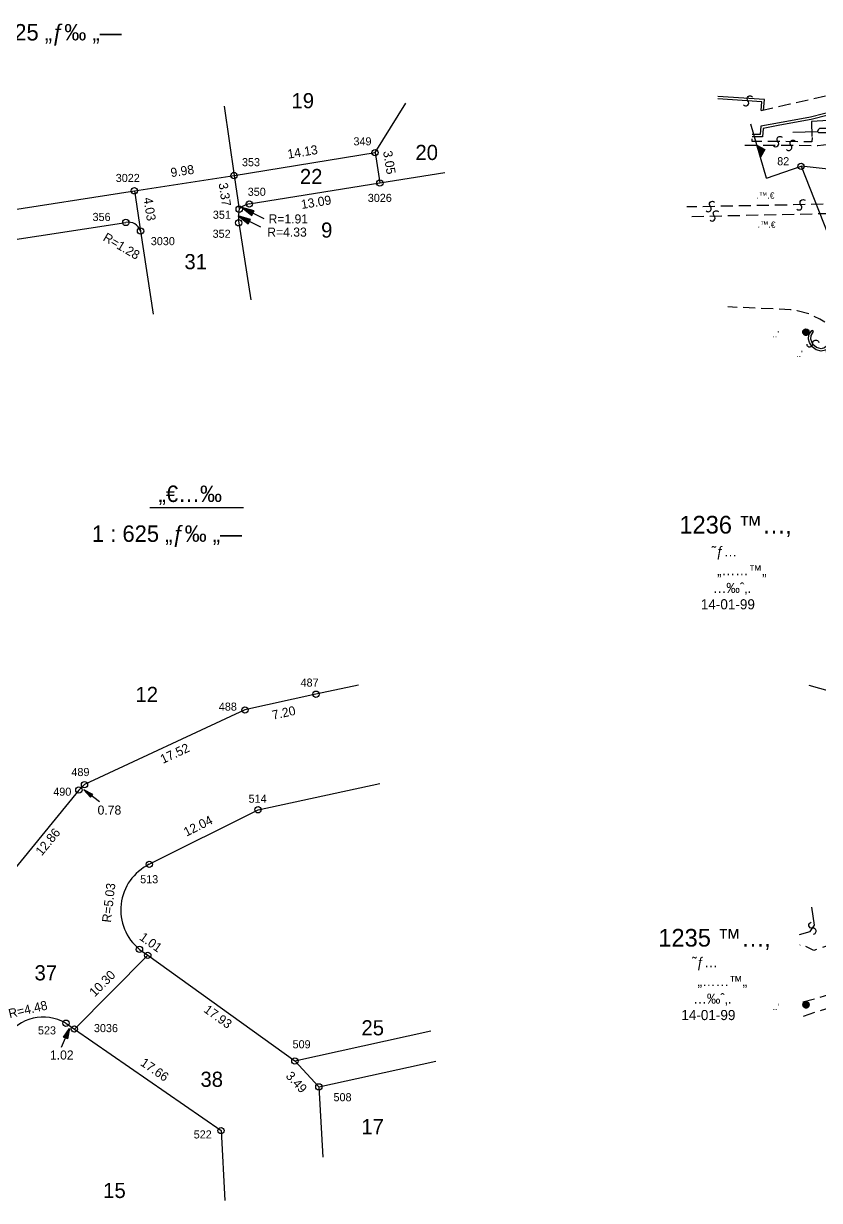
# Model space of a CAD drawing. Extents: x 160399 to 161261, y 619798 to 620526.
# Drawn here: x 160531.5 to 160689.1, y 620091.3 to 620324.3 of the extents above; entities that cross this region are included whole.
import ezdxf
from ezdxf.enums import TextEntityAlignment as Align

# ---------------------------------------------------------------- set-up
doc = ezdxf.new("R2010")
doc.units = 0
doc.header["$LTSCALE"] = 0.375
doc.header["$MEASUREMENT"] = 0
doc.linetypes.add('HIDDEN', pattern=[9.525, 6.35, -3.175])
doc.layers.get('0').update_dxf_attribs({"linetype": 'CONTINUOUS'})
for name, color, linetype in [('DRWT003', 2, 'CONTINUOUS'), ('MGT', 25, 'CONTINUOUS'), ('PCLP001', 7, 'CONTINUOUS'), ('PCLP004', 7, 'CONTINUOUS'), ('PCLP007', 7, 'CONTINUOUS'), ('PCLS001', 2, 'CONTINUOUS'), ('PCLS002', 2, 'CONTINUOUS'), ('PCLS004', 11, 'CONTINUOUS'), ('PCLS007', 4, 'CONTINUOUS'), ('PCLS012', 4, 'CONTINUOUS'), ('PH-FNCP000', 3, 'CONTINUOUS'), ('PH-FNCP007', 3, 'CONTINUOUS'), ('PH-LGTS008', 3, 'CONTINUOUS'), ('PH-OBJP003', 3, 'CONTINUOUS'), ('PH-RODP021', 3, 'HIDDEN'), ('PH-RODP026', 3, 'HIDDEN'), ('PH-RODP028', 3, 'HIDDEN'), ('RODS004', 3, 'CONTINUOUS'), ('SRVS007', 2, 'CONTINUOUS'), ('UD_PCLS008', 11, 'CONTINUOUS')]:
    doc.layers.add(name, color=color, linetype=linetype)
doc.styles.add('HEBTXT', font='hebtxt')
doc.styles.add('MD-2010', font='hebtxt.shx', dxfattribs={"height": 2.5})

# ---------------------------------------------------------------- blocks, each defined once
blk = doc.blocks.new('PCLS004')
blk = doc.blocks.new('*X11')
at = {"color": 0}
for p, q in [((-0.5, 0.06), (0.5, 0.06)), ((-0.5, 0.03), (0.5, 0.03)), ((-0.5, 0), (0.5, 0)), ((-0.49, 0.1), (0.49, 0.1)), ((-0.48, 0.13), (0.48, 0.13)), ((-0.47, 0.16), (0.47, 0.16)), ((-0.46, 0.19), (0.46, 0.19)), ((-0.45, 0.22), (0.45, 0.22)), ((-0.43, 0.25), (0.43, 0.25)), ((-0.41, 0.29), (0.41, 0.29)), ((-0.39, 0.32), (0.39, 0.32)), ((-0.36, 0.35), (0.36, 0.35)), ((-0.32, 0.38), (0.32, 0.38)), ((-0.28, 0.41), (0.28, 0.41)), ((-0.23, 0.44), (0.23, 0.44)), ((-0.15, 0.48), (0.15, 0.48)), ((-0.5, -0.03), (0.5, -0.03)), ((-0.5, -0.06), (0.5, -0.06)), ((-0.49, -0.1), (0.49, -0.1)), ((-0.48, -0.13), (0.48, -0.13)), ((-0.47, -0.16), (0.47, -0.16)), ((-0.46, -0.19), (0.46, -0.19)), ((-0.45, -0.22), (0.45, -0.22)), ((-0.43, -0.25), (0.43, -0.25)), ((-0.41, -0.29), (0.41, -0.29)), ((-0.39, -0.32), (0.39, -0.32)), ((-0.36, -0.35), (0.36, -0.35)), ((-0.32, -0.38), (0.32, -0.38)), ((-0.28, -0.41), (0.28, -0.41)), ((-0.23, -0.44), (0.23, -0.44)), ((-0.15, -0.48), (0.15, -0.48))]:
    blk.add_line(p, q, dxfattribs=at)
blk = doc.blocks.new('LGTS008')
blk.add_circle((0, 0), 0.5)
blk.add_blockref('*X11', (0, 0))
at = {"style": 'HEBTXT', "flags": 8}
blk.add_attdef('DESC', text='', height=1.5, dxfattribs=at).set_placement((-3.82, -0.65), align=Align.CENTER)
at = {"style": 'HEBTXT', "flags": 9}
blk.add_attdef('ID', (0, -2.84), '', height=1.5, dxfattribs=at)
blk = doc.blocks.new('RODS004')
blk.add_circle((0, 0), 0.001)
blk = doc.blocks.new('PCLS002')
blk.add_lwpolyline([(-0.85, -0.85, 1), (0, 0, -1), (0.85, 0.85, -1)], format="xyb")
blk = doc.blocks.new('SRVS007')
blk.add_circle((0, 0), 0.5)
at = {"style": 'HEBTXT'}
blk.add_attdef('NAME', text='', height=1.8, dxfattribs=at).set_placement((-0.01, -3), align=Align.CENTER)
for tag, flags, p in [('KIND', 1, (0, -6.04, 0)), ('HEIGHT', 1, (0, -8, 0)), ('SOURCE-CODE', 9, (0, -9.96, 0)), ('MARK-CODE', 9, (0, -11.92, 0))]:
    blk.add_attdef(tag, text='', height=1.8, dxfattribs=dict(at, flags=flags)).set_placement(p, align=Align.CENTER)
blk = doc.blocks.new('SU93_41L')
for points in [[(-1, 0), (0, 1), (1, 0)], [(-0.76, 0.1), (0, 0.86), (0.76, 0.1)], [(-0.52, 0.2), (0, 0.72), (0.52, 0.2)], [(-0.28, 0.3), (0, 0.58), (0.28, 0.3)], [(-0.03, 0.4), (0, 0.43), (0.03, 0.4)]]:
    blk.add_lwpolyline(points, close=True)
blk = doc.blocks.new('PCLS008')
at = {"style": 'HEBTXT', "flags": 1}
blk.add_attdef('CAPTION', text='', height=1.5, dxfattribs=at).set_placement((-0.17, -14.19), align=Align.CENTER)
blk = doc.blocks.new('PCLS007')
blk.add_circle((0, 0), 0.00313)
blk = doc.blocks.new('PCLS010')
blk.add_lwpolyline([(0.75, 0), (5.75, 0), (3.25, 0.5), (3.25, -0.5), (5.75, 0)])
blk.add_solid([(3.25, -0.5), (3.25, 0.5), (5.75, 0)])

msp = doc.modelspace()

# ---------------------------------------------------------------- linework, layer by layer
at = {"layer": 'DRWT003', "flags": 128}
msp.add_lwpolyline([(160556.54, 620228.49), (160575.05, 620228.49)], dxfattribs=at)
at = {"layer": 'PCLP001', "flags": 128}
msp.add_lwpolyline([(160699.81, 620294.46), (160685.44, 620296.04), (160710.02, 620233.75)], dxfattribs=at)
at = {"layer": 'PCLP004'}
for p, q in [((160571.26, 620307.94), (160573.21, 620294.21)), ((160601.11, 620298.75), (160607.2, 620308.53)), ((160573.21, 620294.21), (160601.11, 620298.75)), ((160601.11, 620298.75), (160602.07, 620292.74)), ((160553.48, 620291.19), (160573.21, 620294.21)), ((160573.21, 620294.21), (160574.23, 620287.55)), ((160602.07, 620292.74), (160614.92, 620294.8)), ((160488.63, 620281.15), (160553.48, 620291.19)), ((160553.48, 620291.19), (160554.7, 620283.23)), ((160576.23, 620288.59), (160602.07, 620292.74)), ((160488.91, 620275.27), (160551.79, 620284.93)), ((160574.13, 620284.85), (160576.54, 620269.59)), ((160554.7, 620283.23), (160557.17, 620266.75)), ((160597.84, 620193.34), (160589.43, 620191.52)), ((160589.43, 620191.52), (160575.37, 620188.4)), ((160575.37, 620188.4), (160543.61, 620173.62)), ((160542.49, 620172.54), (160526.21, 620152.62)), ((160543.61, 620173.62), (160542.49, 620172.54)), ((160577.95, 620168.64), (160602.07, 620173.84)), ((160556.43, 620157.84), (160577.95, 620168.64)), ((160541.6, 620125.22), (160556.13, 620139.82)), ((160554.49, 620141), (160556.13, 620139.82)), ((160556.13, 620139.82), (160585.25, 620118.9)), ((160539.93, 620126.38), (160541.6, 620125.22)), ((160541.6, 620125.22), (160570.63, 620105.12)), ((160585.25, 620118.9), (160612.13, 620124.85)), ((160585.25, 620118.9), (160589.99, 620113.78)), ((160589.99, 620113.78), (160613.14, 620118.85)), ((160589.99, 620113.78), (160590.79, 620099.86)), ((160570.63, 620105.12), (160571.4, 620091.28))]:
    msp.add_line(p, q, dxfattribs=at)
for centre, radius, start, end in [((160576.91, 620284.84), 3.81, 100.2713, 134.6776), ((160582.73, 620285.89), 8.66, 168.9045, 186.8533), ((160552.27, 620282.42), 2.56, 18.4136, 100.7638), ((160560.84, 620148.8), 10.06, 116.0425, 230.8143), ((160535.45, 620118.62), 8.96, 60.0458, 146.2101)]:
    msp.add_arc(centre, radius, start, end, dxfattribs=at)
at = {"layer": 'PCLP007', "flags": 128}
for points in [[(160678.61, 620293.69), (160675.51, 620304.36)], [(160678.61, 620293.69), (160685.44, 620296.04)]]:
    msp.add_lwpolyline(points, dxfattribs=at)
at = {"layer": 'PCLP007'}
msp.add_lwpolyline([(160686.97, 620193.31), (160710.23, 620186.79), (160718.16, 620186.95)], dxfattribs=at)
at = {"layer": 'PH-FNCP000'}
for points in [[(160677.52, 620307.12, 33.28), (160677.69, 620308.83, 33.28), (160668.96, 620309.39, 33.28)], [(160677.99, 620307.08, 33.28), (160678.2, 620309.27, 33.28), (160668.99, 620309.86, 33.28)], [(160701.42, 620306.85, 33.41), (160699.79, 620306.92, 33.41), (160698.35, 620307.46, 33.41), (160697.52, 620307.88, 33.1), (160687.43, 620305.34, 33.08), (160681.27, 620304.16, 33.17), (160677.95, 620303.56, 33.22), (160677.8, 620301.87, 33.25), (160675.75, 620301.89, 33.2)], [(160701.44, 620307.32, 33.41), (160699.89, 620307.39, 33.41), (160698.54, 620307.89, 33.41), (160697.58, 620308.38, 33.1), (160687.33, 620305.8, 33.08), (160681.19, 620304.62, 33.17), (160677.51, 620303.97, 33.22), (160677.37, 620302.35, 33.25), (160675.76, 620302.36, 33.2)], [(160691.09, 620260.34, 33.19), (160690.27, 620259.66, 33.19), (160689.43, 620259.45, 33.19), (160688.44, 620259.68, 33.19), (160687.62, 620260.27, 33.19), (160687.08, 620261.13, 33.19), (160686.91, 620261.83, 33.19), (160687.01, 620262.68, 33.19), (160687.54, 620263.55, 33.01)], [(160690.8, 620260.69, 33.19), (160690.06, 620260.08, 33.19), (160689.39, 620259.91, 33.19), (160688.5, 620260.16, 33.19), (160687.8, 620260.76, 33.19), (160687.37, 620261.83, 33.19), (160687.45, 620262.53, 33.19), (160687.93, 620263.31, 33.01)], [(160687.93, 620263.31, 33.01), (160687.54, 620263.55, 33.01)], [(160685.13, 620143.92, 33.25), (160687.27, 620144.56, 33.29), (160688.11, 620145.81, 33.35), (160687.54, 620149.36, 33.45)]]:
    msp.add_polyline3d(points, dxfattribs=at)
at = {"layer": 'PH-FNCP007'}
msp.add_polyline3d([(160696.74, 620302.8, 33.79), (160696.42, 620305.47, 33.65), (160687.48, 620304.93, 33.35), (160687.54, 620301.93, 33.4)], dxfattribs=at)
at = {"layer": 'PH-OBJP003'}
msp.add_polyline3d([(160683.84, 620302.81, 33.1), (160688.68, 620302.95, 33.45), (160688.9, 620302.76, 33.45), (160689.71, 620302.74, 33.45), (160691.15, 620302.74, 33.45), (160691.7, 620302.75, 33.73), (160691.75, 620302.95, 33.68), (160691.76, 620303.21, 33.65), (160691.53, 620303.51, 33.6), (160689.67, 620303.51, 33.5), (160689.06, 620303.5, 33.51), (160688.8, 620303.28, 33.52), (160688.68, 620302.95, 33.53)], dxfattribs=at)
at = {"layer": 'PH-RODP021', "flags": 128}
for points in [[(160674.34, 620300.25), (160688.76, 620300.18), (160692.08, 620300.56), (160695.34, 620301.33), (160698.48, 620302.48), (160701.47, 620303.99), (160704.43, 620305.96), (160706.1, 620307.35), (160709.62, 620310.74), (160713.19, 620315.25), (160719.13, 620323.01)], [(160691.91, 620142.12), (160705.67, 620146.97), (160707.53, 620147.87), (160709.17, 620149.11), (160710.56, 620150.64), (160711.62, 620152.4), (160712.34, 620154.33), (160712.67, 620156.37), (160712.46, 620159.31), (160708.27, 620185.35), (160701.36, 620226.91), (160697.1, 620252.11), (160696.37, 620256.09), (160695.45, 620258.76), (160694.34, 620260.89), (160692.89, 620262.81), (160691.16, 620264.46), (160689.17, 620265.81), (160686.99, 620266.82), (160684.68, 620267.46), (160683.34, 620267.65), (160670.93, 620268.2)], [(160691.91, 620142.12), (160687.98, 620140.78), (160685.59, 620141.98), (160685.23, 620141.86)], [(160685.78, 620130.59), (160690.92, 620132.04), (160692.27, 620134.65)]]:
    msp.add_lwpolyline(points, dxfattribs=at)
at = {"layer": 'PH-RODP026', "flags": 128}
for points in [[(160677.52, 620307.12), (160683.22, 620308.38), (160694.07, 620310.84), (160695.84, 620311.12)], [(160687.66, 620301.73), (160687.54, 620300.91), (160675.87, 620300.96), (160675.76, 620300.97), (160675.81, 620302.36)], [(160685.92, 620127.8), (160693.46, 620130.26), (160697.15, 620131.43)]]:
    msp.add_lwpolyline(points, dxfattribs=at)
at = {"layer": 'PH-RODP028', "flags": 128}
msp.add_lwpolyline([(160663.83, 620286.12), (160690.6, 620286.71), (160691.69, 620286.75), (160692.19, 620287.11), (160692.37, 620287.69), (160692.15, 620288.27), (160691.73, 620288.56), (160662.85, 620287.99)], dxfattribs=at)

# ---------------------------------------------------------------- block references
at = {"layer": 'PCLS001', "xscale": 1.25, "yscale": 1.25, "zscale": 1.25, "rotation": 286.2031766308463}
msp.add_blockref('SU93_41L', (160677.06, 620299.03), dxfattribs=at)
at = {"layer": 'PCLS002'}
for p, rotation in [((160674.93, 620309.01, 33.28), 356.3685020379584), ((160680.86, 620300.94, 33.17), 359.7544551778523), ((160683.43, 620300.2, 32.61), 359.7337871290738), ((160667.49, 620288.08, 32.88), 1.126802652352789), ((160685.42, 620288.44, 32.88), 1.126802652352789), ((160668.25, 620286.22, 32.88), 1.271175939863528), ((160687.75, 620260.97, 32.76), 322.9728053019701), ((160687.7, 620145.19, 33.32), 55.8794610121302)]:
    msp.add_blockref('PCLS002', p, dxfattribs=dict(at, rotation=rotation))
at = {"layer": 'PCLS004'}
ref = msp.add_blockref('PCLS004', (160672.41, 620222.98), dxfattribs=dict(at, xscale=1.25, yscale=1.25, zscale=1.25, rotation=359.9783268330431))
ref.add_attrib('BLOCK', '1236 ™…‚', dxfattribs={"layer": '0', "height": 3.5, "rotation": 359.9783, "style": 'HEBTXT'}).set_placement((160672.41, 620223.33), align=Align.CENTER)
ref = msp.add_blockref('PCLS004', (160668.24, 620141.2), dxfattribs=dict(at, xscale=1.25, yscale=1.25, zscale=1.25, rotation=359.9783268330431))
ref.add_attrib('BLOCK', '1235 ™…‚', dxfattribs={"layer": '0', "height": 3.5, "rotation": 359.9783, "style": 'HEBTXT'}).set_placement((160668.24, 620141.55), align=Align.CENTER)
at = {"layer": 'PCLS007'}
ref = msp.add_blockref('PCLS007', (160587.16, 620296.48), dxfattribs=dict(at, xscale=1.25, yscale=1.25, zscale=1.25, rotation=9.242455775118781))
ref.add_attrib('FRONT-LEN', '14.13', dxfattribs={"layer": '0', "height": 1.8, "rotation": 9.2425, "style": 'HEBTXT'}).set_placement((160586.91, 620298.03), align=Align.CENTER)
ref = msp.add_blockref('PCLS007', (160601.59, 620295.74, 1000), dxfattribs=dict(at, xscale=1.25, yscale=1.25, zscale=1.25, rotation=279.1110767346664))
ref.add_attrib('FRONT-LEN', '3.05', dxfattribs={"layer": '0', "height": 1.8, "rotation": 279.1111, "style": 'HEBTXT'}).set_placement((160603.08, 620296.66), align=Align.CENTER)
ref = msp.add_blockref('PCLS007', (160563.34, 620292.7, 1000), dxfattribs=dict(at, xscale=1.25, yscale=1.25, zscale=1.25, rotation=8.723599784567906))
ref.add_attrib('FRONT-LEN', '9.98', dxfattribs={"layer": '0', "height": 1.8, "rotation": 8.7236, "style": 'HEBTXT'}).set_placement((160563.1, 620294.24), align=Align.CENTER)
ref = msp.add_blockref('PCLS007', (160573.72, 620290.88), dxfattribs=dict(at, xscale=1.25, yscale=1.25, zscale=1.25, rotation=278.7059465324784))
ref.add_attrib('FRONT-LEN', '3.37', dxfattribs={"layer": '0', "height": 1.8, "rotation": 278.7059, "style": 'HEBTXT'}).set_placement((160570.5, 620290.33), align=Align.CENTER)
ref = msp.add_blockref('PCLS007', (160589.15, 620290.67, 1000), dxfattribs=dict(at, xscale=1.25, yscale=1.25, zscale=1.25, rotation=9.108934706975122))
ref.add_attrib('FRONT-LEN', '13.09', dxfattribs={"layer": '0', "height": 1.8, "rotation": 9.1089, "style": 'HEBTXT'}).set_placement((160589.59, 620288.06), align=Align.CENTER)
ref = msp.add_blockref('PCLS007', (160554.09, 620287.21, 2000), dxfattribs=dict(at, xscale=1.25, yscale=1.25, zscale=1.25, rotation=278.7239834480092))
ref.add_attrib('FRONT-LEN', '4.03', dxfattribs={"layer": '0', "height": 1.8, "rotation": 278.724, "style": 'HEBTXT'}).set_placement((160555.63, 620287.44), align=Align.CENTER)
at = {"layer": 'PCLS007', "rotation": 153.1794685293688}
for p in [(160579.87, 620285.29), (160579.16, 620283.63)]:
    msp.add_blockref('PCLS010', p, dxfattribs=at)
at = {"layer": 'PCLS007'}
ref = msp.add_blockref('PCLS007', (160582.4, 620189.96), dxfattribs=dict(at, xscale=1.25, yscale=1.25, zscale=1.25, rotation=12.51232411131439))
ref.add_attrib('FRONT-LEN', '7.20', dxfattribs={"layer": '0', "height": 1.8, "rotation": 12.5123, "style": 'HEBTXT'}).set_placement((160583.24, 620186.97), align=Align.CENTER)
ref = msp.add_blockref('PCLS007', (160559.49, 620181.01), dxfattribs=dict(at, xscale=1.25, yscale=1.25, zscale=1.25, rotation=24.95563150151846))
ref.add_attrib('FRONT-LEN', '17.52', dxfattribs={"layer": '0', "height": 1.8, "rotation": 24.9556, "style": 'HEBTXT'}).set_placement((160561.86, 620178.99), align=Align.CENTER)
ref = msp.add_blockref('PCLS007', (160543.05, 620173.08), dxfattribs=dict(at, xscale=1.25, yscale=1.25, zscale=1.25, rotation=43.95307119128756))
ref.add_attrib('FRONT-LEN', '0.78', dxfattribs={"layer": '0', "height": 1.8, "style": 'HEBTXT'}).set_placement((160548.54, 620167.68), align=Align.CENTER)
for p, xscale, yscale, zscale, rotation in [((160547.01, 620169.83), -0.7796012789476663, -0.6919738983269781, 0.7796012789476663, 321.8831823588082), ((160538.84, 620121.05), 0.8010592077625915, -0.7998969774926081, 0.8010592077625915, 67.35056767648781)]:
    msp.add_blockref('PCLS010', p, dxfattribs=dict(at, xscale=xscale, yscale=yscale, zscale=zscale, rotation=rotation))
ref = msp.add_blockref('PCLS007', (160567.19, 620163.24), dxfattribs=dict(at, xscale=1.25, yscale=1.25, zscale=1.25, rotation=26.64997410657501))
ref.add_attrib('FRONT-LEN', '12.04', dxfattribs={"layer": '0', "height": 1.8, "rotation": 26.65, "style": 'HEBTXT'}).set_placement((160566.48, 620164.64), align=Align.CENTER)
ref = msp.add_blockref('PCLS007', (160534.35, 620162.58), dxfattribs=dict(at, xscale=1.25, yscale=1.25, zscale=1.25, rotation=50.74187010760643))
ref.add_attrib('FRONT-LEN', '12.86', dxfattribs={"layer": '0', "height": 1.8, "rotation": 50.7419, "style": 'HEBTXT'}).set_placement((160537.05, 620161.73), align=Align.CENTER)
ref = msp.add_blockref('PCLS007', (160555.31, 620140.41, 1000), dxfattribs=dict(at, xscale=1.25, yscale=1.25, zscale=1.25, rotation=324.2999110678134))
ref.add_attrib('FRONT-LEN', '1.01', dxfattribs={"layer": '0', "height": 1.8, "rotation": 324.2999, "style": 'HEBTXT'}).set_placement((160556.22, 620141.68), align=Align.CENTER)
ref = msp.add_blockref('PCLS007', (160548.86, 620132.52, 2000), dxfattribs=dict(at, xscale=1.25, yscale=1.25, zscale=1.25, rotation=45.1180154178448))
ref.add_attrib('FRONT-LEN', '10.30', dxfattribs={"layer": '0', "height": 1.8, "rotation": 45.118, "style": 'HEBTXT'}).set_placement((160547.76, 620133.62), align=Align.CENTER)
ref = msp.add_blockref('PCLS007', (160570.69, 620129.36, 1000), dxfattribs=dict(at, xscale=1.25, yscale=1.25, zscale=1.25, rotation=324.3040313746127))
ref.add_attrib('FRONT-LEN', '17.93', dxfattribs={"layer": '0', "height": 1.8, "rotation": 324.304, "style": 'HEBTXT'}).set_placement((160569.51, 620126.96), align=Align.CENTER)
ref = msp.add_blockref('PCLS007', (160540.76, 620125.8, 1000), dxfattribs=dict(at, xscale=1.25, yscale=1.25, zscale=1.25, rotation=325.2962859161985))
ref.add_attrib('FRONT-LEN', '1.02', dxfattribs={"layer": '0', "height": 1.8, "style": 'HEBTXT'}).set_placement((160539.11, 620119.18), align=Align.CENTER)
ref = msp.add_blockref('PCLS007', (160556.11, 620115.17, 1000), dxfattribs=dict(at, xscale=1.25, yscale=1.25, zscale=1.25, rotation=325.2971292241962))
ref.add_attrib('FRONT-LEN', '17.66', dxfattribs={"layer": '0', "height": 1.8, "rotation": 325.2971, "style": 'HEBTXT'}).set_placement((160557, 620116.45), align=Align.CENTER)
ref = msp.add_blockref('PCLS007', (160587.62, 620116.34), dxfattribs=dict(at, xscale=1.25, yscale=1.25, zscale=1.25, rotation=312.7940542644881))
ref.add_attrib('FRONT-LEN', '3.49', dxfattribs={"layer": '0', "height": 1.8, "rotation": 312.7941, "style": 'HEBTXT'}).set_placement((160584.91, 620114.1), align=Align.CENTER)
at = {"layer": 'PCLS012'}
ref = msp.add_blockref('PCLS007', (160575.15, 620288.22), dxfattribs=dict(at, xscale=1.25, yscale=1.25, zscale=1.25))
ref.add_attrib('FRONT-LEN', 'R=1.91', dxfattribs={"layer": '0', "height": 1.8, "rotation": 0, "style": 'HEBTXT'}).set_placement((160583.95, 620284.73), align=Align.CENTER)
ref = msp.add_blockref('PCLS007', (160574.07, 620286.21), dxfattribs=dict(at, xscale=1.25, yscale=1.25, zscale=1.25))
ref.add_attrib('FRONT-LEN', 'R=4.33', dxfattribs={"layer": '0', "height": 1.8, "rotation": 360, "style": 'HEBTXT'}).set_placement((160583.69, 620282.11), align=Align.CENTER)
ref = msp.add_blockref('PCLS007', (160553.56, 620284.63, 2000), dxfattribs=dict(at, xscale=1.25, yscale=1.25, zscale=1.25, rotation=329.591466297214))
ref.add_attrib('FRONT-LEN', 'R=1.28', dxfattribs={"layer": '0', "height": 1.8, "rotation": 329.5915, "style": 'HEBTXT'}).set_placement((160550.49, 620279.47), align=Align.CENTER)
ref = msp.add_blockref('PCLS007', (160550.85, 620149.95), dxfattribs=dict(at, xscale=1.25, yscale=1.25, zscale=1.25, rotation=83.42838681495626))
ref.add_attrib('FRONT-LEN', 'R=5.03', dxfattribs={"layer": '0', "height": 1.8, "rotation": 83.4284, "style": 'HEBTXT'}).set_placement((160549.29, 620150.13), align=Align.CENTER)
ref = msp.add_blockref('PCLS007', (160533.42, 620127.34), dxfattribs=dict(at, xscale=1.25, yscale=1.25, zscale=1.25, rotation=13.12681977372606))
ref.add_attrib('FRONT-LEN', 'R=4.48', dxfattribs={"layer": '0', "height": 1.8, "rotation": 13.1268, "style": 'HEBTXT'}).set_placement((160532.61, 620128.25), align=Align.CENTER)
at = {"layer": 'PH-LGTS008'}
ref = msp.add_blockref('LGTS008', (160686.4, 620263.23, 32.8), dxfattribs=dict(at, xscale=1.25, yscale=1.25, zscale=1.25))
ref.add_attrib('DESC', '..’', dxfattribs={"layer": '0', "height": 1.25, "style": 'HEBTXT', "flags": 8}).set_placement((160680.44, 620262.21), align=Align.CENTER)
ref = msp.add_blockref('LGTS008', (160691.1, 620259.32, 32.64), dxfattribs=dict(at, xscale=1.25, yscale=1.25, zscale=1.25))
ref.add_attrib('DESC', '..’', dxfattribs={"layer": '0', "height": 1.25, "style": 'HEBTXT', "flags": 8}).set_placement((160685.14, 620258.3), align=Align.CENTER)
ref = msp.add_blockref('LGTS008', (160686.43, 620130.04, 31.83), dxfattribs=dict(at, xscale=1.25, yscale=1.25, zscale=1.25))
ref.add_attrib('DESC', '..’', dxfattribs={"layer": '0', "height": 1.25, "style": 'HEBTXT', "flags": 8}).set_placement((160680.47, 620129.02), align=Align.CENTER)
at = {"layer": 'RODS004'}
ref = msp.add_blockref('RODS004', (160678.39, 620288.39), dxfattribs=dict(at, xscale=1.25, yscale=1.25, zscale=1.25, rotation=359.28980196984))
ref.add_attrib('COVER_TYPE', '.™.€', dxfattribs={"layer": '0', "height": 1.25, "rotation": 359.2898, "style": 'HEBTXT', "flags": 8}).set_placement((160678.4, 620289.64), align=Align.CENTER)
ref = msp.add_blockref('RODS004', (160679.45, 620286.49), dxfattribs=dict(at, xscale=1.25, yscale=1.25, zscale=1.25, rotation=358.7070721713454))
ref.add_attrib('COVER_TYPE', '.™.€', dxfattribs={"layer": '0', "height": 1.25, "rotation": 358.7071, "style": 'HEBTXT', "flags": 8}).set_placement((160678.6, 620283.89), align=Align.CENTER)
at = {"layer": 'SRVS007'}
ref = msp.add_blockref('SRVS007', (160601.11, 620298.75, 1000), dxfattribs=dict(at, xscale=1.25, yscale=1.25, zscale=1.25))
ref.add_attrib('NAME', '349', dxfattribs={"layer": '0', "height": 1.6, "style": 'HEBTXT'}).set_placement((160598.63, 620300.19), align=Align.CENTER)
ref = msp.add_blockref('SRVS007', (160573.21, 620294.21, 1000), dxfattribs=dict(at, xscale=1.25, yscale=1.25, zscale=1.25))
ref.add_attrib('NAME', '353', dxfattribs={"layer": '0', "height": 1.6, "style": 'HEBTXT'}).set_placement((160576.56, 620296.06), align=Align.CENTER)
ref = msp.add_blockref('SRVS007', (160685.44, 620296.04, 1000), dxfattribs=dict(at, xscale=1.25, yscale=1.25, zscale=1.25))
ref.add_attrib('NAME', '82', dxfattribs={"layer": '0', "height": 1.6, "style": 'HEBTXT'}).set_placement((160681.91, 620296.25), align=Align.CENTER)
ref = msp.add_blockref('SRVS007', (160553.48, 620291.19, 1000), dxfattribs=dict(at, xscale=1.25, yscale=1.25, zscale=1.25))
ref.add_attrib('NAME', '3022', dxfattribs={"layer": '0', "height": 1.6, "style": 'HEBTXT'}).set_placement((160552.17, 620292.94), align=Align.CENTER)
ref = msp.add_blockref('SRVS007', (160602.07, 620292.74, 1000), dxfattribs=dict(at, xscale=1.25, yscale=1.25, zscale=1.25))
ref.add_attrib('NAME', '3026', dxfattribs={"layer": '0', "height": 1.6, "style": 'HEBTXT'}).set_placement((160602.06, 620288.99), align=Align.CENTER)
ref = msp.add_blockref('SRVS007', (160576.23, 620288.59, 1000), dxfattribs=dict(at, xscale=1.25, yscale=1.25, zscale=1.25))
ref.add_attrib('NAME', '350', dxfattribs={"layer": '0', "height": 1.6, "style": 'HEBTXT'}).set_placement((160577.7, 620290.2), align=Align.CENTER)
ref = msp.add_blockref('SRVS007', (160574.23, 620287.55, 1000), dxfattribs=dict(at, xscale=1.25, yscale=1.25, zscale=1.25))
ref.add_attrib('NAME', '351', dxfattribs={"layer": '0', "height": 1.6, "style": 'HEBTXT'}).set_placement((160570.8, 620285.65), align=Align.CENTER)
ref = msp.add_blockref('SRVS007', (160551.79, 620284.93, 1000), dxfattribs=dict(at, xscale=1.25, yscale=1.25, zscale=1.25))
ref.add_attrib('NAME', '356', dxfattribs={"layer": '0', "height": 1.6, "style": 'HEBTXT'}).set_placement((160546.99, 620285.22), align=Align.CENTER)
ref = msp.add_blockref('SRVS007', (160554.7, 620283.23, 1000), dxfattribs=dict(at, xscale=1.25, yscale=1.25, zscale=1.25))
ref.add_attrib('NAME', '3030', dxfattribs={"layer": '0', "height": 1.6, "style": 'HEBTXT'}).set_placement((160559.11, 620280.43), align=Align.CENTER)
ref = msp.add_blockref('SRVS007', (160574.13, 620284.85, 1000), dxfattribs=dict(at, xscale=1.25, yscale=1.25, zscale=1.25))
ref.add_attrib('NAME', '352', dxfattribs={"layer": '0', "height": 1.6, "style": 'HEBTXT'}).set_placement((160570.75, 620281.89), align=Align.CENTER)
ref = msp.add_blockref('SRVS007', (160589.43, 620191.52, 2000), dxfattribs=dict(at, xscale=1.25, yscale=1.25, zscale=1.25))
ref.add_attrib('NAME', '487', dxfattribs={"layer": '0', "height": 1.6, "style": 'HEBTXT'}).set_placement((160588.16, 620193.02), align=Align.CENTER)
ref = msp.add_blockref('SRVS007', (160575.37, 620188.4, 2000), dxfattribs=dict(at, xscale=1.25, yscale=1.25, zscale=1.25))
ref.add_attrib('NAME', '488', dxfattribs={"layer": '0', "height": 1.6, "style": 'HEBTXT'}).set_placement((160571.98, 620188.26), align=Align.CENTER)
ref = msp.add_blockref('SRVS007', (160543.61, 620173.62, 2000), dxfattribs=dict(at, xscale=1.25, yscale=1.25, zscale=1.25))
ref.add_attrib('NAME', '489', dxfattribs={"layer": '0', "height": 1.6, "style": 'HEBTXT'}).set_placement((160542.8, 620175.31), align=Align.CENTER)
ref = msp.add_blockref('SRVS007', (160542.49, 620172.54, 2000), dxfattribs=dict(at, xscale=1.25, yscale=1.25, zscale=1.25))
ref.add_attrib('NAME', '490', dxfattribs={"layer": '0', "height": 1.6, "style": 'HEBTXT'}).set_placement((160539.21, 620171.42), align=Align.CENTER)
ref = msp.add_blockref('SRVS007', (160577.95, 620168.64, 2000), dxfattribs=dict(at, xscale=1.25, yscale=1.25, zscale=1.25))
ref.add_attrib('NAME', '514', dxfattribs={"layer": '0', "height": 1.6, "style": 'HEBTXT'}).set_placement((160577.87, 620170.03), align=Align.CENTER)
ref = msp.add_blockref('SRVS007', (160556.43, 620157.84, 2000), dxfattribs=dict(at, xscale=1.25, yscale=1.25, zscale=1.25))
ref.add_attrib('NAME', '513', dxfattribs={"layer": '0', "height": 1.6, "style": 'HEBTXT'}).set_placement((160556.41, 620154.09), align=Align.CENTER)
at = {"layer": 'SRVS007', "xscale": 1.25, "yscale": 1.25, "zscale": 1.25}
for p in [(160554.49, 620141, 2000), (160556.13, 620139.82, 2000)]:
    msp.add_blockref('SRVS007', p, dxfattribs=at)
at = {"layer": 'SRVS007'}
ref = msp.add_blockref('SRVS007', (160539.93, 620126.38, 2000), dxfattribs=dict(at, xscale=1.25, yscale=1.25, zscale=1.25))
ref.add_attrib('NAME', '523', dxfattribs={"layer": '0', "height": 1.6, "style": 'HEBTXT'}).set_placement((160536.18, 620124.16), align=Align.CENTER)
ref = msp.add_blockref('SRVS007', (160541.6, 620125.22, 2000), dxfattribs=dict(at, xscale=1.25, yscale=1.25, zscale=1.25))
ref.add_attrib('NAME', '3036', dxfattribs={"layer": '0', "height": 1.6, "style": 'HEBTXT'}).set_placement((160547.85, 620124.61), align=Align.CENTER)
ref = msp.add_blockref('SRVS007', (160585.25, 620118.9, 2000), dxfattribs=dict(at, xscale=1.25, yscale=1.25, zscale=1.25))
ref.add_attrib('NAME', '509', dxfattribs={"layer": '0', "height": 1.6, "style": 'HEBTXT'}).set_placement((160586.58, 620121.41), align=Align.CENTER)
ref = msp.add_blockref('SRVS007', (160589.99, 620113.78, 2000), dxfattribs=dict(at, xscale=1.25, yscale=1.25, zscale=1.25))
ref.add_attrib('NAME', '508', dxfattribs={"layer": '0', "height": 1.6, "style": 'HEBTXT'}).set_placement((160594.68, 620110.93), align=Align.CENTER)
ref = msp.add_blockref('SRVS007', (160570.63, 620105.12, 2000), dxfattribs=dict(at, xscale=1.25, yscale=1.25, zscale=1.25))
ref.add_attrib('NAME', '522', dxfattribs={"layer": '0', "height": 1.6, "style": 'HEBTXT'}).set_placement((160567.01, 620103.56), align=Align.CENTER)
at = {"layer": 'UD_PCLS008'}
ref = msp.add_blockref('PCLS008', (160586.81, 620308.16, 38), dxfattribs=dict(at, xscale=1.25, yscale=1.25, zscale=1.25))
ref.add_attrib('PARCEL', '19', dxfattribs={"layer": '0', "height": 3, "style": 'HEBTXT'}).set_placement((160586.81, 620309.04), align=Align.MIDDLE_CENTER)
ref = msp.add_blockref('PCLS008', (160611.34, 620297.92, 38), dxfattribs=dict(at, xscale=1.25, yscale=1.25, zscale=1.25))
ref.add_attrib('PARCEL', '20', dxfattribs={"layer": '0', "height": 3, "style": 'HEBTXT'}).set_placement((160611.34, 620298.79), align=Align.MIDDLE_CENTER)
ref = msp.add_blockref('PCLS008', (160588.47, 620293.15, 44), dxfattribs=dict(at, xscale=1.25, yscale=1.25, zscale=1.25))
ref.add_attrib('PARCEL', '22', dxfattribs={"layer": '0', "height": 3, "style": 'HEBTXT'}).set_placement((160588.47, 620294.02), align=Align.MIDDLE_CENTER)
ref = msp.add_blockref('PCLS008', (160591.56, 620282.55, 18), dxfattribs=dict(at, xscale=1.25, yscale=1.25, zscale=1.25))
ref.add_attrib('PARCEL', '9', dxfattribs={"layer": '0', "height": 3, "style": 'HEBTXT'}).set_placement((160591.56, 620283.42), align=Align.MIDDLE_CENTER)
ref = msp.add_blockref('PCLS008', (160565.62, 620276.29, 62), dxfattribs=dict(at, xscale=1.25, yscale=1.25, zscale=1.25))
ref.add_attrib('PARCEL', '31', dxfattribs={"layer": '0', "height": 3, "style": 'HEBTXT'}).set_placement((160565.62, 620277.17), align=Align.MIDDLE_CENTER)
ref = msp.add_blockref('PCLS008', (160555.93, 620190.6, 24), dxfattribs=dict(at, xscale=1.25, yscale=1.25, zscale=1.25))
ref.add_attrib('PARCEL', '12', dxfattribs={"layer": '0', "height": 3, "style": 'HEBTXT'}).set_placement((160555.93, 620191.48), align=Align.MIDDLE_CENTER)
ref = msp.add_blockref('PCLS008', (160535.95, 620135.48, 74), dxfattribs=dict(at, xscale=1.25, yscale=1.25, zscale=1.25))
ref.add_attrib('PARCEL', '37', dxfattribs={"layer": '0', "height": 3, "style": 'HEBTXT'}).set_placement((160535.95, 620136.36), align=Align.MIDDLE_CENTER)
ref = msp.add_blockref('PCLS008', (160604.85, 620119.29, 50), dxfattribs=dict(at, xscale=1.25, yscale=1.25, zscale=1.25))
ref.add_attrib('PARCEL', '25', dxfattribs={"layer": '0', "height": 3, "style": 'HEBTXT'}).set_placement((160600.66, 620125.48), align=Align.MIDDLE_CENTER)
ref = msp.add_blockref('PCLS008', (160568.79, 620114.41, 76), dxfattribs=dict(at, xscale=1.25, yscale=1.25, zscale=1.25))
ref.add_attrib('PARCEL', '38', dxfattribs={"layer": '0', "height": 3, "style": 'HEBTXT'}).set_placement((160568.79, 620115.28), align=Align.MIDDLE_CENTER)
ref = msp.add_blockref('PCLS008', (160600.63, 620105.02, 34), dxfattribs=dict(at, xscale=1.25, yscale=1.25, zscale=1.25))
ref.add_attrib('PARCEL', '17', dxfattribs={"layer": '0', "height": 3, "style": 'HEBTXT'}).set_placement((160600.63, 620105.9), align=Align.MIDDLE_CENTER)
ref = msp.add_blockref('PCLS008', (160549.54, 620092.39, 30), dxfattribs=dict(at, xscale=1.25, yscale=1.25, zscale=1.25))
ref.add_attrib('PARCEL', '15', dxfattribs={"layer": '0', "height": 3, "style": 'HEBTXT'}).set_placement((160549.54, 620093.27), align=Align.MIDDLE_CENTER)

# ---------------------------------------------------------------- texts
at = {"layer": 'DRWT003', "style": 'MD-2010'}
for s, p in [('1 : 625 „ƒ‰ „—', (160521.25, 620320.96)), ('„€…‰', (160558.27, 620229.58)), ('1 : 625 „ƒ‰ „—', (160545.08, 620221.69))]:
    msp.add_text(s, height=3.25, dxfattribs=at).set_placement(p)
at = {"layer": 'MGT', "color": 2, "style": 'HEBTXT'}
for s, p in [('„……™„', (160668.82, 620215.06)), ('…‰ˆ‚.', (160667.98, 620211.57)), ('14-01-99', (160665.6, 620208.33)), ('„……™„', (160664.96, 620133.73)), ('…‰ˆ‚.', (160664.11, 620130.24)), ('14-01-99', (160661.74, 620127))]:
    msp.add_text(s, height=2, dxfattribs=at).set_placement(p)
at = {"layer": 'PCLS004', "style": 'HEBTXT'}
for p in [(160667.76, 620218.79), (160663.9, 620137.47)]:
    msp.add_text('˜ƒ…', height=2, dxfattribs=at).set_placement(p)

doc.saveas('drawing.dxf')
